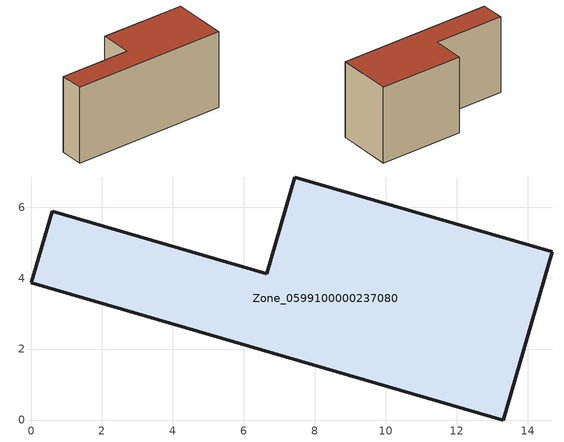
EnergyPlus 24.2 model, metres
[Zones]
Zone_0599100000237080
 floor ground (C_G): 6.64,4.12 7.44,6.85 14.7,4.74 13.31,0 0,3.87 0.59,5.89 z0
 wall outside (C_F): 13.31,0 14.7,4.74 7.44,6.85 6.64,4.12 0.59,5.89 0,3.87 13.31,0 z0:6.97
 roof outside (C_R): 0,3.87 13.31,0 14.7,4.74 7.44,6.85 6.64,4.12 0.59,5.89 z6.97
[BUILDING]
Pand.0599100000237080: North Axis=0; Terrain=City; Loads Convergence Tolerance Value=0.04; Temperature Convergence Tolerance Value=0.4; Solar Distribution=FullExterior; Maximum Number of Warmup Days=25; Minimum Number of Warmup Days=1
[Site:Location]
Rotterdam.The.Hague.AP_ZH_NLD Design_Conditions: Latitude=51.96; Longitude=4.45; Time Zone=1; Elevation=-4.5
[SITE:GROUNDTEMPERATURE:BUILDINGSURFACE]
18, 18, 18, 18, 18, 18, 18, 18, 18, 18, 18, 18
[MATERIAL] Thermal Absorptance=0.9; Solar Absorptance=0.7; Visible Absorptance=0.7
Name | Roughness | Thickness | Conductivity | Density | Specific Heat
G.TI.1946 | MediumSmooth | 0.15 | 1 | 540 | 1210
F.TI.1946 | Rough | 0.3 | 0.857143 | 1920 | 840
R.TI.1946 | MediumRough | 0.2 | 0.1 | 1500 | 1000
[CONSTRUCTION]
C_G: G.TI.1946
C_F: F.TI.1946
C_R: R.TI.1946
[ZONE]
Zone_0599100000237080: Type=1; Multiplier=1; Ceiling Height=Autocalculate; Volume=Autocalculate; Floor Area=autocalculate; Part of Total Floor Area=Yes
[ZONEINFILTRATION:DESIGNFLOWRATE]
Infil_Zone_0599100000237080: Zone or ZoneList or Space or SpaceList=Zone_0599100000237080; Schedule=AlwaysOn; Design Flow Rate Calculation Method=Flow/Area; Flow Rate per Floor Area=0.003; Constant Term Coefficient=1; Temperature Term Coefficient=0; Velocity Term Coefficient=0; Velocity Squared Term Coefficient=0
[HVACTEMPLATE:ZONE:IDEALLOADSAIRSYSTEM]
Zone_0599100000237080: Maximum Heating Supply Air Temperature=50; Minimum Cooling Supply Air Temperature=13; Maximum Heating Supply Air Humidity Ratio=0.0156; Minimum Cooling Supply Air Humidity Ratio=0.0077; Heating Limit=NoLimit; Cooling Limit=NoLimit; Dehumidification Control Type=ConstantSensibleHeatRatio; Cooling Sensible Heat Ratio=0.7; Dehumidification Setpoint=60; Humidification Control Type=None; Humidification Setpoint=30; Outdoor Air Method=None; Outdoor Air Flow Rate per Person=0.00944; Outdoor Air Flow Rate per Zone Floor Area=0; Outdoor Air Flow Rate per Zone=0; Demand Controlled Ventilation Type=None; Outdoor Air Economizer Type=NoEconomizer; Heat Recovery Type=None; Sensible Heat Recovery Effectiveness=0.7; Latent Heat Recovery Effectiveness=0.65
[ZONECONTROL:THERMOSTAT]
ThermostatControl_Zone_0599100000237080: Zone or ZoneList=Zone_0599100000237080; Control Type Schedule=DualSetpointControlType; Control 1=Thermostat_Zone_0599100000237080; Temperature Difference Between Cutout And Setpoint=0
[THERMOSTATSETPOINT:DUALSETPOINT]
Thermostat_Zone_0599100000237080: Heating Setpoint Temperature Schedule=HeatingSetpoint_Zone_0599100000237080; Cooling Setpoint Temperature Schedule=CoolingSetpoint_Zone_0599100000237080
[SCHEDULE:COMPACT]
HeatingSetpoint_Zone_0599100000237080: Through: 12/31, For: AllDays, Until: 24:00, 21
CoolingSetpoint_Zone_0599100000237080: Through: 12/31, For: AllDays, Until: 24:00, 24
DualSetpointControlType: Through: 12/31, For: AllDays, Until: 24:00, 4
AlwaysOn: Through: 12/31, For: AllDays, Until: 24:00, 1
